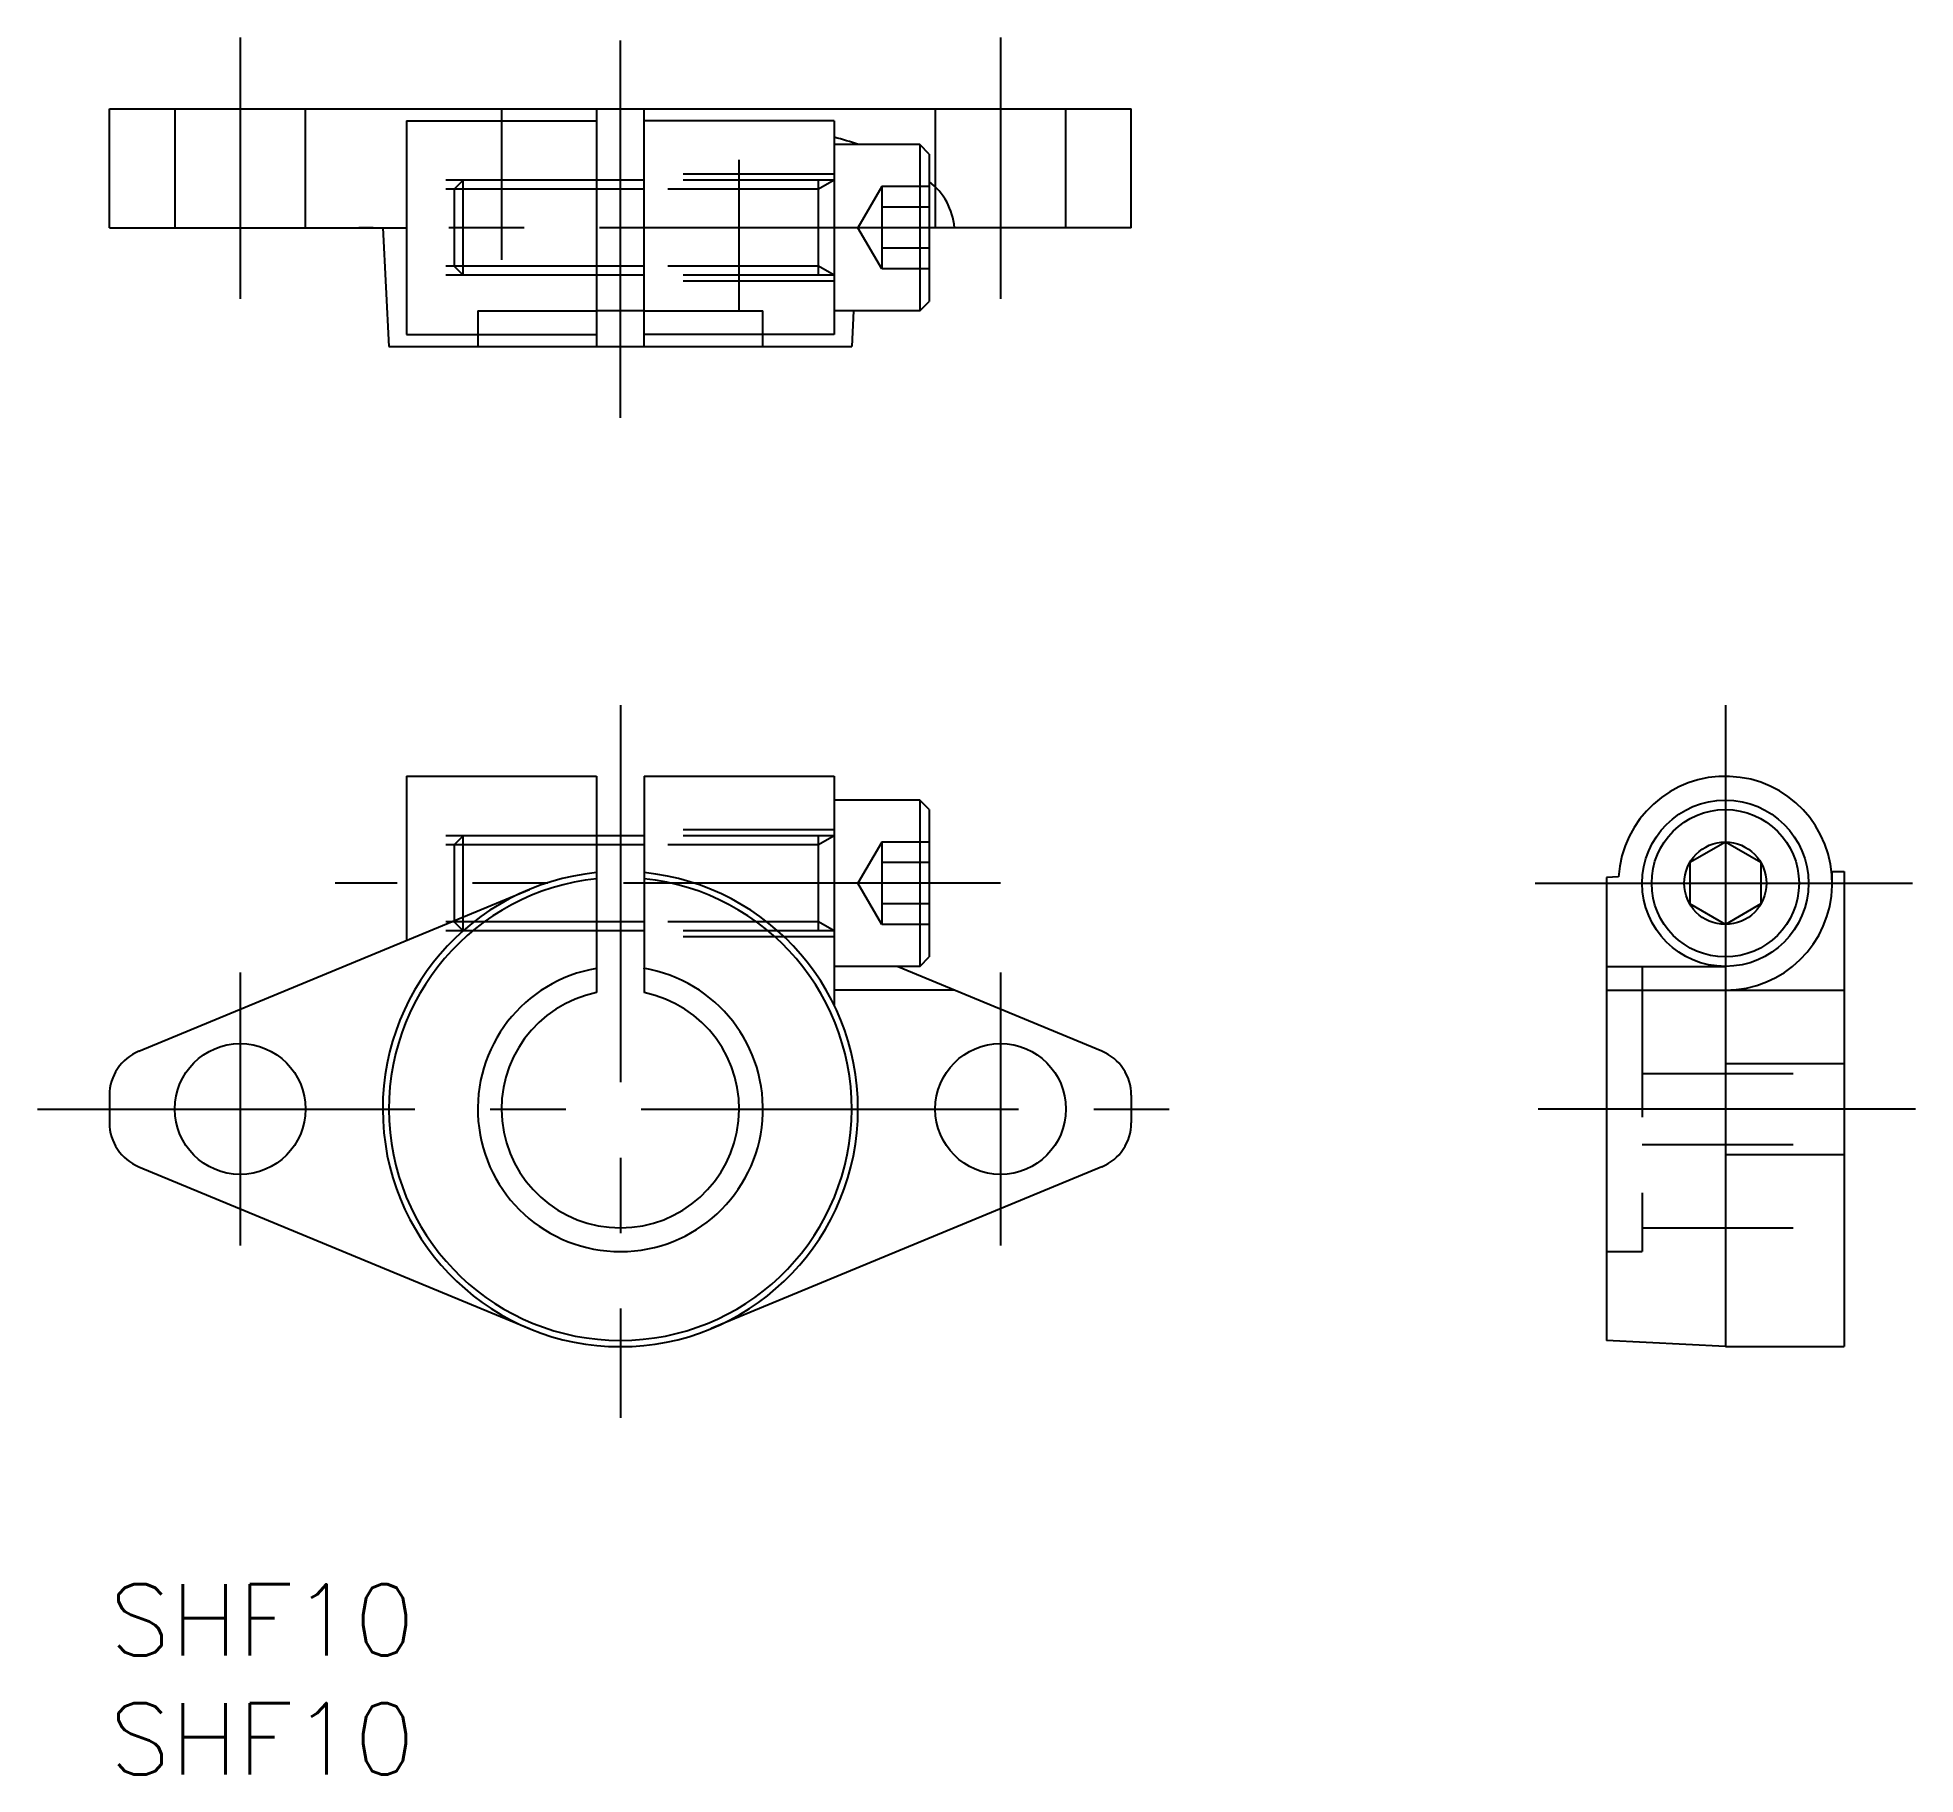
# Model space of a CAD drawing. Extents: x -3 to 76, y -8 to 65.1.
import ezdxf

# ---------------------------------------------------------------- set-up
doc = ezdxf.new("R2010")
doc.units = 0
doc.header["$LTSCALE"] = 0.5
doc.linetypes.add('CENTER', pattern=[50.8, 31.75, -6.35, 6.35, -6.35])
doc.linetypes.add('DASHED', pattern=[19.05, 12.7, -6.35])
for name, color, linetype in [('MSM_CENTER', 1, 'CENTER'), ('MSM_CONTINUOUS', 7, 'CONTINUOUS'), ('MSM_DASHED', 4, 'DASHED'), ('MSM_NARROW', 5, 'CONTINUOUS'), ('MSM_PART_NUMBER', 7, 'CONTINUOUS')]:
    doc.layers.add(name, color=color, linetype=linetype)
doc.styles.get("Standard").update_dxf_attribs({"font": 'txt.shx', "height": 3, "bigfont": 'bigfont.shx'})

# ---------------------------------------------------------------- blocks, each defined once
blk = doc.blocks.new('*U14')
at = {"layer": 'MSM_PART_NUMBER'}
blk.add_text('SHF10', height=3, dxfattribs=at).set_placement((0, -3))
blk = doc.blocks.new('*U15')
at = {"layer": 'MSM_PART_NUMBER'}
blk.add_text('SHF10', height=3, dxfattribs=at).set_placement((0, -8))

msp = doc.modelspace()

# ---------------------------------------------------------------- linework, layer by layer
at = {"layer": 'MSM_CENTER'}
for p, q in [((5.5, 65.085), (5.5, 54.085)), ((21.5, 49.085), (21.5, 65.085)), ((37.5, 65.085), (37.5, 54.085)), ((36.5, 57.085), (10.5, 57.085)), ((21.5, 37), (21.5, 7)), ((68, 37), (68, 21.924)), ((37.501, 29.5), (9.5, 29.5)), ((60, 29.5), (76, 29.5)), ((5.5, 25.75), (5.5, 14.25)), ((37.5, 25.75), (37.5, 14.25)), ((-3.026, 20), (46, 20)), ((76, 20), (60, 20))]:
    msp.add_line(p, q, dxfattribs=at)
at = {"layer": 'MSM_CONTINUOUS'}
for p, q in [((0, 57.085), (0, 62.085)), ((0, 62.085), (43, 62.085)), ((20.5, 62.085), (20.5, 52.085)), ((22.5, 52.085), (22.5, 62.085)), ((43, 57.085), (43, 62.085)), ((12.5, 61.585), (12.5, 52.585)), ((12.5, 61.585), (20.5, 61.585)), ((30.5, 61.585), (22.5, 61.585)), ((30.5, 61.585), (30.5, 52.585)), ((34.1, 60.585), (30.5, 60.585)), ((34.1, 60.585), (34.1, 53.585)), ((34.5, 60.185), (34.1, 60.585)), ((34.5, 60.185), (34.5, 53.985)), ((22.5, 59.085), (20.5, 59.085)), ((0, 57.085), (12.5, 57.085)), ((11.5, 57.085), (11.762, 52.085)), ((43, 57.085), (34.5, 57.085)), ((22.5, 55.085), (20.5, 55.085)), ((34.1, 53.585), (34.5, 53.985)), ((22.5, 53.585), (20.5, 53.585)), ((34.1, 53.585), (30.5, 53.585)), ((31.317, 53.585), (31.238, 52.085)), ((12.5, 52.585), (20.5, 52.585)), ((30.5, 52.585), (22.5, 52.585)), ((11.762, 52.085), (31.238, 52.085)), ((12.5, 34), (20.5, 34)), ((12.5, 34), (12.5, 27.096)), ((20.5, 34), (20.5, 24.899)), ((22.5, 34), (22.5, 24.899)), ((22.5, 34), (30.5, 34)), ((30.5, 34), (30.5, 24.359)), ((34.1, 33), (30.5, 33)), ((34.5, 32.6), (34.1, 33)), ((34.1, 33), (34.1, 26)), ((34.5, 32.6), (34.5, 26.4)), ((22.5, 31.5), (20.5, 31.5)), ((68, 31.232), (66.5, 30.366)), ((69.5, 30.366), (68, 31.232)), ((66.5, 30.366), (66.5, 28.634)), ((69.5, 30.366), (69.5, 28.634)), ((63.508, 29.765), (63, 29.738)), ((63, 29.738), (63, 10.262)), ((72.472, 30), (73, 30)), ((72.5, 29.5), (72.5, 30)), ((73, 30), (73, 10)), ((1.235, 22.43), (17.673, 29.239)), ((68, 27.768), (66.5, 28.634)), ((69.5, 28.634), (68, 27.768)), ((22.5, 27.5), (20.5, 27.5)), ((34.1, 26), (34.5, 26.4)), ((34.1, 26), (30.5, 26)), ((41.765, 22.43), (33.146, 26)), ((63, 26), (68, 26)), ((35.56, 25), (30.5, 25)), ((63, 25), (68, 25)), ((68, 25), (68, 10)), ((68, 21.918), (73, 21.918)), ((0, 20.582), (0, 19.418)), ((43, 20.582), (43, 19.418)), ((63, 20), (63, 20)), ((1.235, 17.57), (17.673, 10.761)), ((41.765, 17.57), (25.327, 10.761)), ((68, 18.082), (73, 18.082)), ((68, 10), (63, 10.262)), ((68, 10), (73, 10))]:
    msp.add_line(p, q, dxfattribs=at)
for centre, radius in [((68, 29.5), 3.5), ((68, 29.5), 3.1), ((68, 29.5), 1.732), ((5.5, 20), 2.75), ((37.5, 20), 2.75)]:
    msp.add_circle(centre, radius, dxfattribs=at)
for centre, radius, start, end in [((26.542, 45.672), 15.723, 71.52488, 75.42054), ((32.841, 56.857), 2.728, 4.77795, 52.56094), ((68, 29.5), 4.5, 270, 176.62941), ((21.5, 20), 10, 95.73917, 84.26083), ((21.5, 20), 9.738, 95.89415, 84.10585), ((21.5, 20), 6, 99.59407, 80.64755), ((21.5, 20), 5, 101.53696, 78.46304), ((2, 20.582), 2, 112.5, 180.00001), ((41, 20.582), 2, 359.99999, 67.5), ((2, 19.418), 2, 179.99999, 247.49999), ((41, 19.418), 2, 292.50001, 0.00001)]:
    msp.add_arc(centre, radius, start, end, dxfattribs=at)
at = {"layer": 'MSM_DASHED'}
for p, q in [((2.75, 62.085), (2.75, 57.085)), ((8.25, 57.085), (8.25, 62.085)), ((16.5, 62.085), (16.5, 53.585)), ((26.5, 53.585), (26.5, 62.085)), ((34.75, 62.085), (34.75, 57.085)), ((40.25, 57.085), (40.25, 62.085)), ((30.5, 59.335), (22.5, 59.335)), ((20.5, 59.085), (12.5, 59.085)), ((20.5, 58.706), (12.5, 58.706)), ((14.5, 58.706), (14.879, 59.085)), ((14.5, 58.706), (14.5, 55.464)), ((14.879, 55.085), (14.879, 59.085)), ((30.5, 59.085), (22.5, 59.085)), ((29.844, 58.706), (22.5, 58.706)), ((30.5, 59.085), (29.844, 58.706)), ((29.844, 55.085), (29.844, 59.085)), ((32.5, 58.817), (31.5, 57.085)), ((32.5, 58.817), (32.5, 55.353)), ((34.5, 58.817), (32.5, 58.817)), ((34.5, 57.951), (32.5, 57.951)), ((32.5, 55.353), (31.5, 57.085)), ((34.5, 56.219), (32.5, 56.219)), ((20.5, 55.464), (12.5, 55.464)), ((14.5, 55.464), (14.879, 55.085)), ((29.844, 55.464), (22.5, 55.464)), ((30.5, 55.085), (29.844, 55.464)), ((34.5, 55.353), (32.5, 55.353)), ((20.5, 55.085), (12.5, 55.085)), ((30.5, 55.085), (22.5, 55.085)), ((30.5, 54.835), (22.5, 54.835)), ((15.5, 53.585), (15.5, 52.085)), ((15.5, 53.585), (20.5, 53.585)), ((22.5, 53.585), (27.5, 53.585)), ((27.5, 52.085), (27.5, 53.585)), ((30.5, 31.75), (22.5, 31.75)), ((20.5, 31.5), (12.5, 31.5)), ((20.5, 31.121), (12.5, 31.121)), ((14.5, 31.121), (14.879, 31.5)), ((14.5, 31.121), (14.5, 27.879)), ((14.879, 27.5), (14.879, 31.5)), ((30.5, 31.5), (22.5, 31.5)), ((29.844, 31.121), (22.5, 31.121)), ((30.5, 31.5), (29.844, 31.121)), ((29.844, 27.5), (29.844, 31.5)), ((32.5, 31.232), (31.5, 29.5)), ((32.5, 31.232), (32.5, 27.768)), ((34.5, 31.232), (32.5, 31.232)), ((34.5, 30.366), (32.5, 30.366)), ((32.5, 27.768), (31.5, 29.5)), ((34.5, 28.634), (32.5, 28.634)), ((20.5, 27.879), (12.5, 27.879)), ((14.5, 27.879), (14.879, 27.5)), ((29.844, 27.879), (22.5, 27.879)), ((30.5, 27.5), (29.844, 27.879)), ((34.5, 27.768), (32.5, 27.768)), ((20.5, 27.5), (12.5, 27.5)), ((30.5, 27.5), (22.5, 27.5)), ((30.5, 27.25), (22.5, 27.25)), ((64.5, 26), (64.5, 14)), ((68, 25), (73, 25)), ((64.5, 21.5), (73, 21.5)), ((64.5, 18.5), (73, 18.5)), ((64.5, 15), (73, 15)), ((63, 14), (64.5, 14))]:
    msp.add_line(p, q, dxfattribs=at)
at = {"layer": 'MSM_NARROW'}
for p, q in [((22.5, 58.706), (20.5, 58.706)), ((22.5, 55.464), (20.5, 55.464)), ((22.5, 31.121), (20.5, 31.121)), ((22.5, 27.879), (20.5, 27.879))]:
    msp.add_line(p, q, dxfattribs=at)

# ---------------------------------------------------------------- block references
at = {"layer": 'MSM_CONTINUOUS'}
for name in ['*U14', '*U15']:
    msp.add_blockref(name, (0, 0), dxfattribs=at)

doc.saveas('drawing.dxf')
